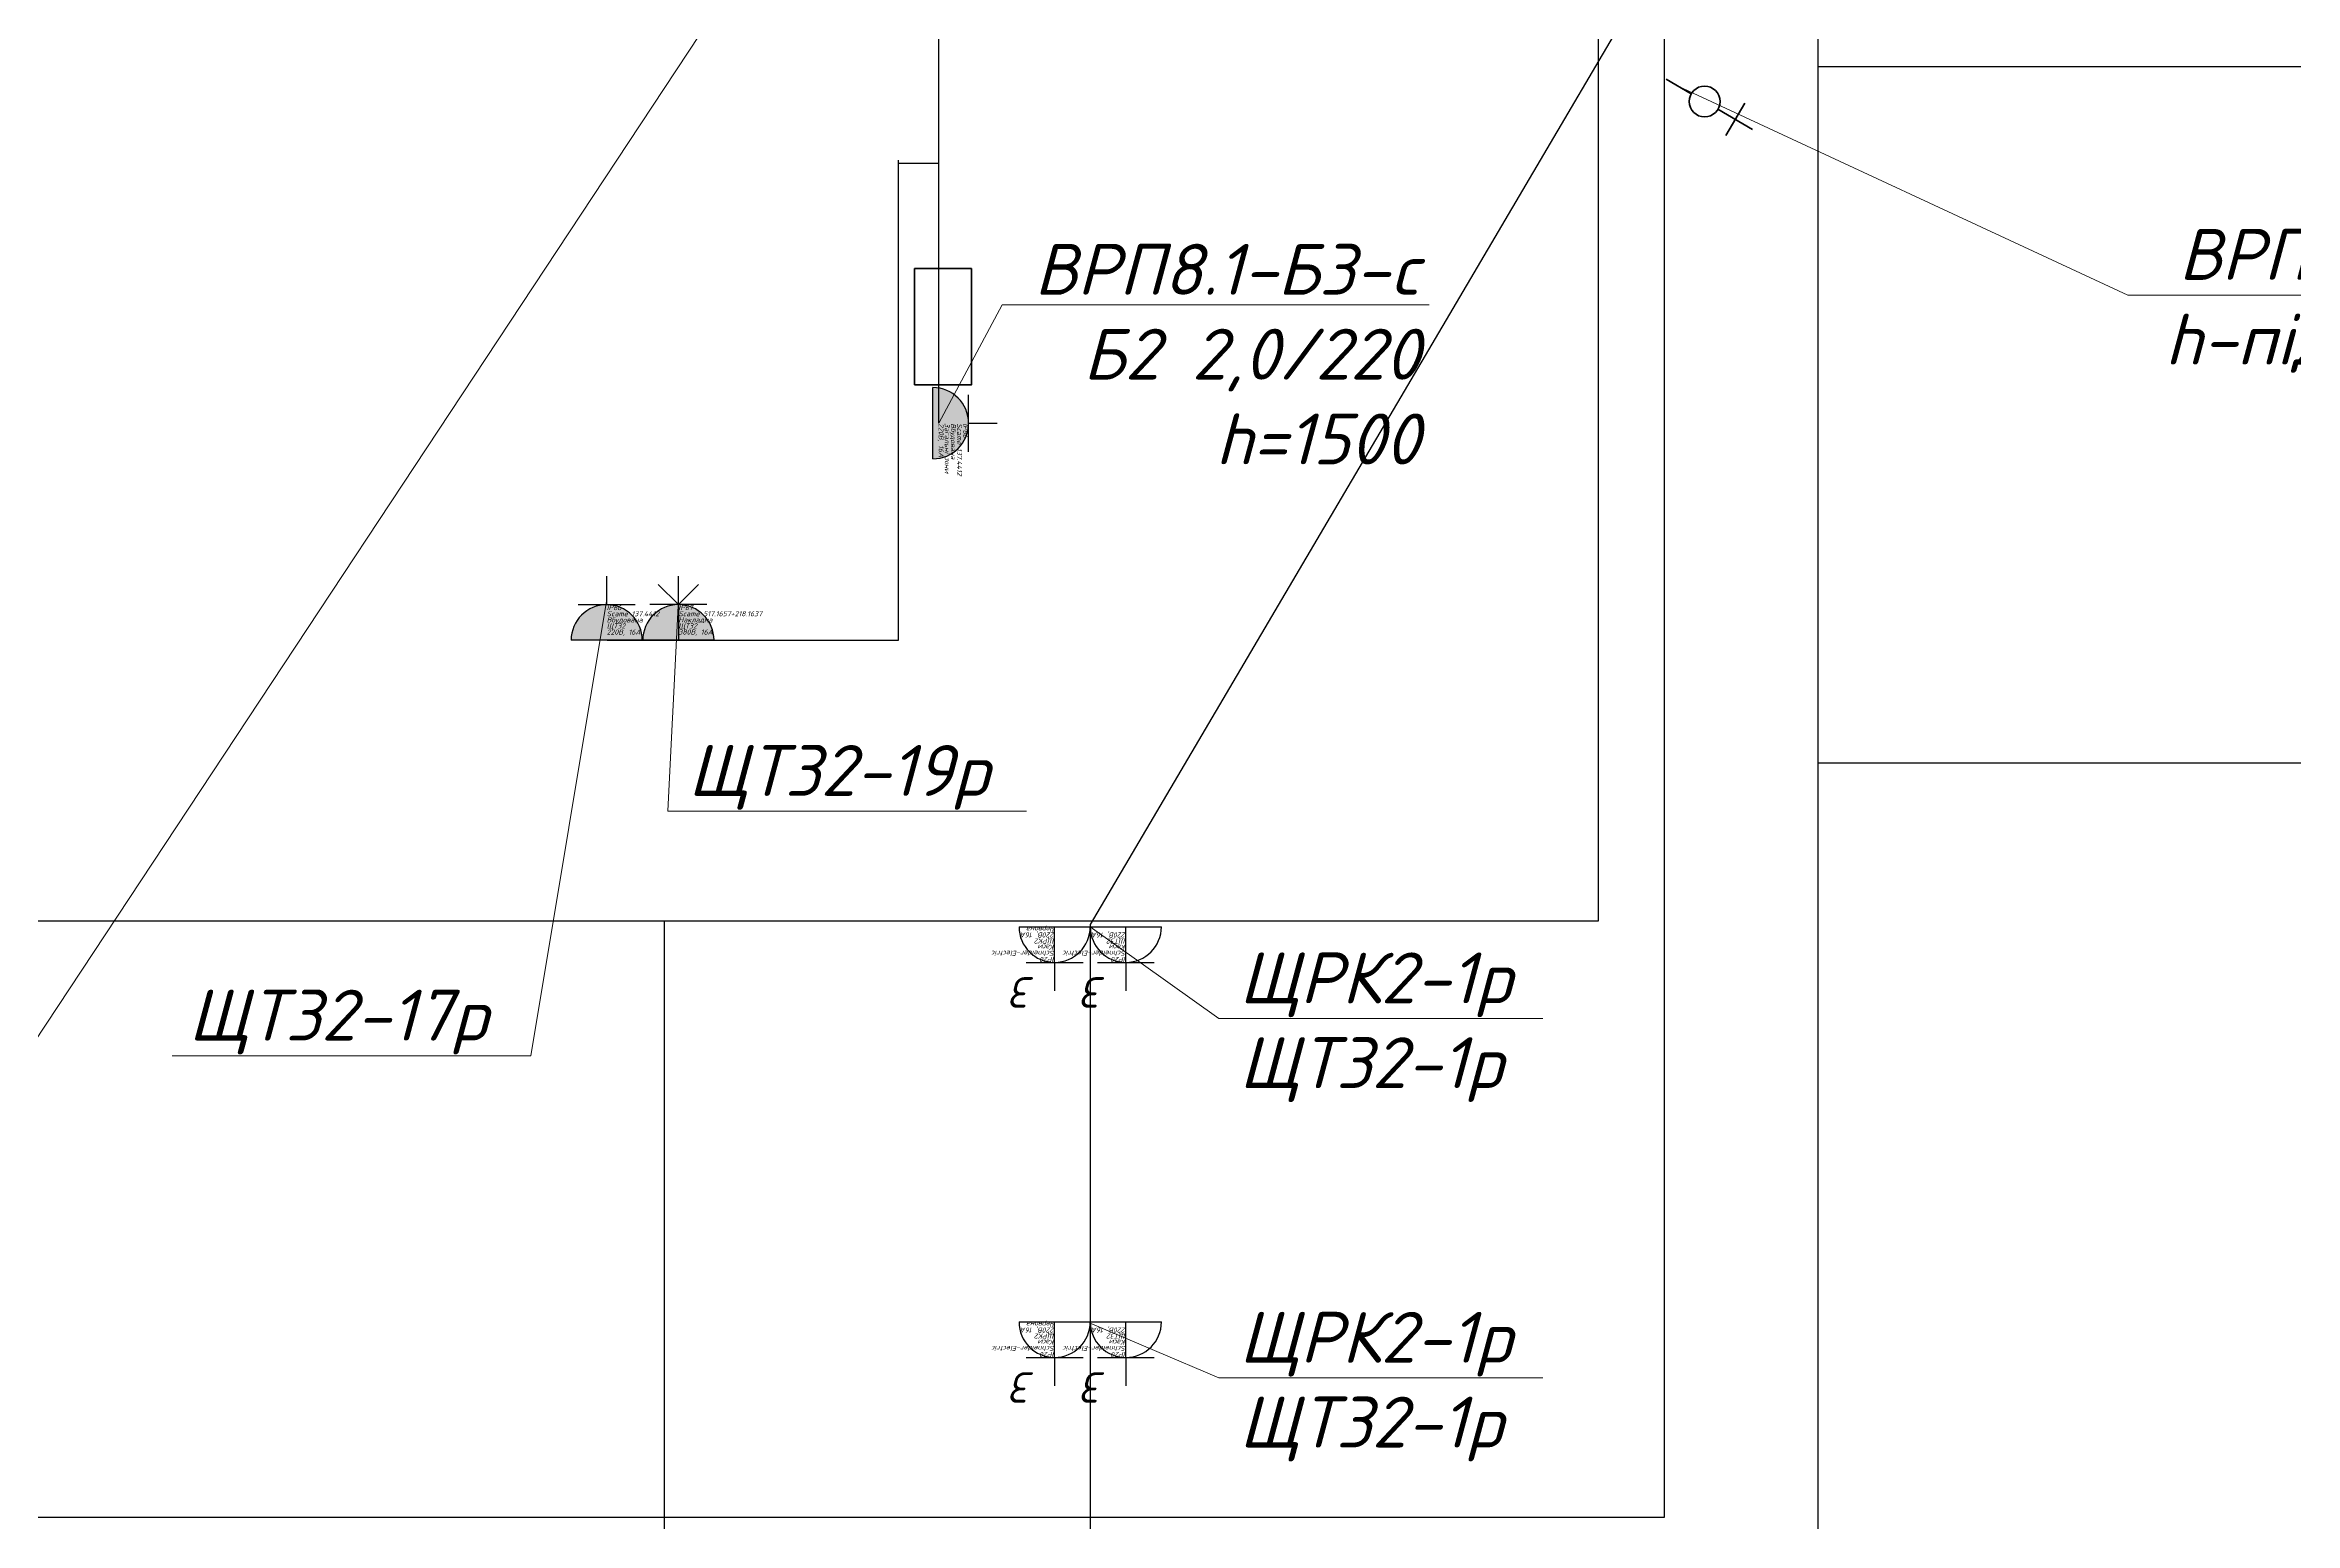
# Model space of a CAD drawing. Header units: millimetres. Extents: x -164867 to 807677, y -316775 to 513985.
# Drawn here: x 209175 to 220235, y 257738 to 265001 of the extents above; entities that cross this region are included whole.
import ezdxf
from ezdxf import colors
from ezdxf.entities.mleader import LeaderData, LeaderLine
from ezdxf.enums import TextEntityAlignment as Align
from ezdxf.math import Vec2, Vec3

# ---------------------------------------------------------------- set-up
doc = ezdxf.new("R2010")
doc.units = ezdxf.units.MM
doc.layers.add('E_Hidden atributes', color=2, linetype='Continuous', plot=False)
for name, color, linetype, lineweight in [('E_В лотку', 5, 'Kabl_in_Lotok', 30), ('E_В лотку_аварійні', 1, 'Kabl_in_Lotok', 30), ('E_Обладнання', 84, 'Continuous', 35), ('E_Позначення', 7, 'Continuous', 15), ('E_Розп. мережі', 5, 'Continuous', 30)]:
    doc.layers.add(name, color=color, linetype=linetype, lineweight=lineweight)
doc.styles.add('GOST 2.304', font='isocpeui.ttf')
doc.styles.add('orientation to layout', font='isocpeui.ttf')
doc.styles.add('ГОСТ 2.304', font='isocpeui.ttf')
doc.linetypes.add('Kabl_in_Lotok', pattern='A,10,[130,ltypeshp.shx,S=1,R=0,X=0,Y=0],1,[130,ltypeshp.shx,S=1,R=90,X=0,Y=-1],1,[130,ltypeshp.shx,S=1,R=0,X=0,Y=0],10', length=22)
doc.linetypes.add('Kabl_in_Tube', pattern='A,10,[133,ltypeshp.shx,S=1,R=0,X=0,Y=0],10', length=20)

# ---------------------------------------------------------------- blocks, each defined once
blk = doc.blocks.new('_None')
blk = doc.blocks.new('*U506')
at = {"color": 0, "linetype": 'Continuous', "lineweight": 30}
for p, q in [((0, 275), (0, 415)), ((0, 275), (0, 415)), ((0, 275), (0, 415)), ((140, 275), (-140, 275)), ((0, 275), (0, 100)), ((175, 100), (-175, 100))]:
    blk.add_line(p, q, dxfattribs=at)
blk.add_arc((0, 100), 175, 0, 180, dxfattribs=at)
at = {"color": 0, "style": 'orientation to layout'}
blk.add_attdef('AMOUNT', text='', height=150, dxfattribs=at).set_placement((147, 422), align=Align.MIDDLE_CENTER)
at = {"layer": 'E_Hidden atributes', "style": 'GOST 2.304'}
for tag, p in [('IP', (0, 248)), ('VENDOR', (0, 218)), ('INSTALATION', (0, 188)), ('LOCATION', (0, 158)), ('COLOR', (0, 100)), ('VOLTAGE_CURRENT', (0, 128))]:
    blk.add_attdef(tag, p, '', height=25, dxfattribs=at)
blk = doc.blocks.new('*U507')
h = blk.add_hatch(color=0)
h.dxf.hatch_style = 1
h.paths.add_polyline_path([(175, 100, 1), (-175, 100)])
at = {"color": 0, "linetype": 'Continuous', "lineweight": 30}
for p, q in [((0, 275), (0, 415)), ((0, 275), (0, 415)), ((0, 275), (0, 415)), ((140, 275), (-140, 275)), ((175, 100), (-175, 100))]:
    blk.add_line(p, q, dxfattribs=at)
blk.add_arc((0, 100), 175, 0, 180, dxfattribs=at)
at = {"color": 0, "style": 'orientation to layout'}
blk.add_attdef('AMOUNT', text='', height=150, dxfattribs=at).set_placement((147, 422), align=Align.MIDDLE_CENTER)
at = {"layer": 'E_Hidden atributes', "style": 'GOST 2.304'}
for tag, p in [('IP', (0, 248)), ('VENDOR', (0, 218)), ('INSTALATION', (0, 188)), ('LOCATION', (0, 158)), ('COLOR', (0, 100)), ('VOLTAGE_CURRENT', (0, 128))]:
    blk.add_attdef(tag, p, '', height=25, dxfattribs=at)
blk = doc.blocks.new('*U508')
h = blk.add_hatch(color=0)
h.dxf.hatch_style = 1
h.paths.add_polyline_path([(175, 100, 1), (-175, 100)])
at = {"color": 0, "lineweight": 30}
for q in [(-99, 374), (99, 374)]:
    blk.add_line((0, 275), q, dxfattribs=at)
at = {"color": 0, "linetype": 'Continuous', "lineweight": 30}
for p, q in [((0, 275), (0, 415)), ((0, 275), (0, 415)), ((0, 275), (0, 415)), ((140, 275), (-140, 275)), ((0, 275), (0, 100)), ((175, 100), (-175, 100))]:
    blk.add_line(p, q, dxfattribs=at)
blk.add_arc((0, 100), 175, 0, 180, dxfattribs=at)
at = {"color": 0, "style": 'orientation to layout'}
blk.add_attdef('AMOUNT', text='', height=150, dxfattribs=at).set_placement((147, 422), align=Align.MIDDLE_CENTER)
at = {"layer": 'E_Hidden atributes', "style": 'GOST 2.304'}
for tag, p in [('IP', (0, 248)), ('VENDOR', (0, 218)), ('INSTALATION', (0, 188)), ('LOCATION', (0, 158)), ('COLOR', (0, 100)), ('VOLTAGE_CURRENT', (0, 128))]:
    blk.add_attdef(tag, p, '', height=25, dxfattribs=at)
blk = doc.blocks.new('электровывод')
at = {"color": 0, "linetype": 'ByBlock', "lineweight": -2}
for p, q in [((-122.6, 123.9), (-204.8, 207)), ((-202.4, 127.2), (-125, 203.7)), ((-59.5, 60.1), (0, 0))]:
    blk.add_line(p, q, dxfattribs=at)
blk.add_circle((-91, 92), 44.9, dxfattribs=at)

msp = doc.modelspace()

# ---------------------------------------------------------------- linework, layer by layer
at = {"layer": 'E_В лотку', "ltscale": 100}
for points in [[(224047.36, 268133.13), (224047.36, 264893.71), (217888.74, 264893.71)], [(205452.18, 262108.54), (205452.18, 260697.36), (216810.8, 260697.36), (216810.8, 266683.54), (217672.07, 266683.54)], [(213038.63, 266056.81), (213038.63, 265697.6), (217888.74, 265697.6), (217888.74, 219242.99), (219229.59, 219242.99), (216257.42, 219242.99)], [(222111.07, 261471.04), (217888.74, 261471.04)], [(212218.61, 260697.36), (212218.61, 226005.61)]]:
    msp.add_lwpolyline(points, dxfattribs=at)
at = {"layer": 'E_В лотку_аварійні', "ltscale": 100}
msp.add_lwpolyline([(171027.06, 252757.54), (171027.06, 257766.34), (217136.07, 257766.34), (217136.07, 266523.91)], dxfattribs=at)
at = {"layer": 'E_Обладнання'}
msp.add_lwpolyline([(213729.34, 263902.43), (213729.34, 263331.43), (213449.34, 263331.43), (213449.34, 263902.43)], close=True, dxfattribs=at)
at = {"layer": 'E_Розп. мережі'}
for points in [[(213567.98, 263142.49), (213567.98, 265697.6)], [(211937.42, 262075.6), (213370.44, 262075.6), (213370.44, 264435.08)]]:
    msp.add_lwpolyline(points, dxfattribs=at)
at = {"layer": 'E_Розп. мережі', "ltscale": 100}
msp.add_lwpolyline([(213370.44, 264420.04), (213567.98, 264420.04)], dxfattribs=at)

# ---------------------------------------------------------------- block references
at = {"layer": 'E_Обладнання', "xscale": -1.687500000021705, "yscale": 1.687500000021705, "zscale": 1.687500000021704, "rotation": 284.4892115701171}
msp.add_blockref('электровывод', (217144.11, 264833.1), dxfattribs=at)
at = {"layer": 'E_Обладнання'}
for name, p, rotation, values in [('*U507', (213439.79, 263142.49), 270, {'INSTALATION': 'Вбудована', 'IP': 'IP66', 'VENDOR': 'Scame 137.4412', 'LOCATION': 'Загальні зони', 'VOLTAGE_CURRENT': '220В, 16А'}), ('*U506', (214487.71, 260767.95), 180, {'AMOUNT': '3', 'INSTALATION': 'Каси', 'IP': 'IP20', 'VENDOR': 'Schneider-Electric', 'LOCATION': 'ЩТЗ2', 'VOLTAGE_CURRENT': '220В, 16А'}), ('*U506', (214487.71, 258826.43), 180, {'AMOUNT': '3', 'INSTALATION': 'Каси', 'IP': 'IP20', 'VENDOR': 'Schneider-Electric', 'LOCATION': 'ЩТЗ2', 'VOLTAGE_CURRENT': '220В, 16А'})]:
    msp.add_blockref(name, p, dxfattribs=dict(at, rotation=rotation)).add_auto_attribs(values)
for name, p, values in [('*U507', (211935.85, 261975.6), {'INSTALATION': 'Вбудована', 'IP': 'IP66', 'VENDOR': 'Scame 137.4412', 'LOCATION': 'ЩТЗ2', 'VOLTAGE_CURRENT': '220В, 16А'}), ('*U508', (212288.38, 261975.73), {'INSTALATION': 'Накладна', 'IP': 'IP67', 'VENDOR': 'Scame 517.1657+218.1637', 'LOCATION': 'ЩТЗ2', 'VOLTAGE_CURRENT': '380В, 16А'})]:
    msp.add_blockref(name, p, dxfattribs=at).add_auto_attribs(values)
at = {"layer": 'E_Обладнання', "color": 1, "rotation": 180}
for p in [(214137.71, 260767.95), (214137.71, 258826.43)]:
    msp.add_blockref('*U506', p, dxfattribs=at).add_auto_attribs({'AMOUNT': '3', 'INSTALATION': 'Каси', 'IP': 'IP20', 'VENDOR': 'Schneider-Electric', 'LOCATION': 'ЩРК2', 'VOLTAGE_CURRENT': '220В, 16А', 'COLOR': 'Червона'})

# ---------------------------------------------------------------- next in the draw order: leaders
at = {"layer": 'E_Позначення'}
ml = msp.add_multileader_mtext('Standard', dxfattribs=at)
ml.set_content('ВРП7-ПВ5 7,4/380\\Ph-під перекриттям', color=256, style='ГОСТ 2.304')
ml.set_leader_properties(color=256, linetype='ByLayer', lineweight=-1)
ml.set_arrow_properties(name='NONE')
ml.build(insert=Vec2(0, 0))
ml.multileader.update_dxf_attribs({"has_dogleg": 0, "text_left_attachment_type": 6, "text_right_attachment_type": 6, "dogleg_length": 0, "arrow_head_size": 1})
ctx = ml.context
ctx.base_point, ctx.char_height, ctx.arrow_head_size, ctx.landing_gap_size, ctx.plane_origin = Vec3(219413.01, 263771.94), 250, 1, 100, Vec3(238186.89, 263342.4)
ctx.left_attachment, ctx.right_attachment, ctx.text_align_type = 6, 6, 2
notes = []
notes.append((ctx, [(0, (1, 1, 0), (219413.01, 263771.94), (1, 0), 0, [(0, [(217205.79, 264797.21)], 0, [])])]))
ctx.mtext.insert, ctx.mtext.alignment, ctx.mtext.flow_direction = Vec3(222581.38, 264096.94), 3, 5
ctx.mtext.has_bg_fill, ctx.mtext.bg_color, ctx.mtext.bg_scale_factor, ctx.mtext.bg_transparency, ctx.mtext.use_window_bg_color = 1, -1027028792, 1.5, 0, 1
ml = msp.add_multileader_mtext('Standard', dxfattribs=at)
ml.set_content('ВРП8.1-Б3-c\\PБ2 2,0/220\\Ph=1500', color=256, style='ГОСТ 2.304')
ml.set_leader_properties(color=256, linetype='ByLayer', lineweight=-1)
ml.set_arrow_properties(name='NONE')
ml.build(insert=Vec2(0, 0))
ml.multileader.update_dxf_attribs({"has_dogleg": 0, "text_left_attachment_type": 6, "text_right_attachment_type": 6, "dogleg_length": 0, "arrow_head_size": 1})
ctx = ml.context
ctx.base_point, ctx.char_height, ctx.arrow_head_size, ctx.landing_gap_size, ctx.plane_origin = Vec3(213879.34, 263723.57), 250, 1, 100, Vec3(232102.9, 263953.24)
ctx.left_attachment, ctx.right_attachment, ctx.text_align_type = 6, 6, 2
notes.append((ctx, [(0, (1, 1, 0), (213879.34, 263723.57), (1, 0), 0, [(0, [(213567.98, 263142.49)], 0, [])])]))
ctx.mtext.insert, ctx.mtext.alignment, ctx.mtext.flow_direction = Vec3(215931.8, 264023.57), 3, 5
ctx.mtext.has_bg_fill, ctx.mtext.bg_color, ctx.mtext.bg_scale_factor, ctx.mtext.bg_transparency, ctx.mtext.use_window_bg_color = 1, -1027028792, 1.5, 0, 1
ml = msp.add_multileader_mtext('Standard', dxfattribs=at)
ml.set_content('ЩТЗ2-17р', color=256, style='ГОСТ 2.304')
ml.set_leader_properties(color=256, linetype='ByLayer', lineweight=-1)
ml.set_arrow_properties(name='NONE')
ml.build(insert=Vec2(0, 0))
ml.multileader.update_dxf_attribs({"has_dogleg": 0, "text_left_attachment_type": 6, "text_right_attachment_type": 6, "dogleg_length": 0, "arrow_head_size": 1})
ctx = ml.context
ctx.base_point, ctx.char_height, ctx.arrow_head_size, ctx.landing_gap_size, ctx.plane_origin = Vec3(209780.2, 260033.59), 250, 1, 100, Vec3(200042.99, 263131.1)
ctx.left_attachment, ctx.right_attachment = 6, 6
notes.append((ctx, [(1, (1, 1, 0), (211562.4, 260033.59), (-1, 0), 0, [(0, [(211935.85, 262278.42)], 0, [])])]))
ctx.mtext.insert, ctx.mtext.flow_direction = Vec3(209880.2, 260358.59), 5
ctx.mtext.has_bg_fill, ctx.mtext.bg_color, ctx.mtext.bg_scale_factor, ctx.mtext.bg_transparency, ctx.mtext.use_window_bg_color = 1, -1027028792, 1.5, 0, 1
ml = msp.add_multileader_mtext('Standard', dxfattribs=at)
ml.set_content('ЩТЗ2-19р', color=256, style='ГОСТ 2.304')
ml.set_leader_properties(color=256, linetype='ByLayer', lineweight=-1)
ml.set_arrow_properties(name='NONE')
ml.build(insert=Vec2(0, 0))
ml.multileader.update_dxf_attribs({"has_dogleg": 0, "text_left_attachment_type": 6, "text_right_attachment_type": 6, "dogleg_length": 0, "arrow_head_size": 1})
ctx = ml.context
ctx.base_point, ctx.char_height, ctx.arrow_head_size, ctx.landing_gap_size, ctx.plane_origin = Vec3(212235.92, 261236.01), 250, 1, 100, Vec3(200401.87, 263201.35)
ctx.left_attachment, ctx.right_attachment = 6, 6
notes.append((ctx, [(0, (1, 1, 0), (212235.92, 261236.01), (1, 0), 0, [(0, [(212288.38, 262278.54)], 0, [])])]))
ctx.mtext.insert, ctx.mtext.flow_direction = Vec3(212335.92, 261561.01), 5
ctx.mtext.has_bg_fill, ctx.mtext.bg_color, ctx.mtext.bg_scale_factor, ctx.mtext.bg_transparency, ctx.mtext.use_window_bg_color = 1, -1027028792, 1.5, 0, 1
ml = msp.add_multileader_mtext('Standard', dxfattribs=at)
ml.set_content('ЩРК2-1р\\PЩТЗ2-1р', color=256, style='ГОСТ 2.304')
ml.set_leader_properties(color=256, linetype='ByLayer', lineweight=-1)
ml.set_arrow_properties(name='NONE')
ml.build(insert=Vec2(0, 0))
ml.multileader.update_dxf_attribs({"has_dogleg": 0, "text_left_attachment_type": 6, "text_right_attachment_type": 6, "dogleg_length": 0, "arrow_head_size": 1})
ctx = ml.context
ctx.base_point, ctx.char_height, ctx.arrow_head_size, ctx.landing_gap_size, ctx.plane_origin = Vec3(214945.06, 260216.64), 250, 1, 100, Vec3(201621.79, 262152.26)
ctx.left_attachment, ctx.right_attachment = 6, 6
notes.append((ctx, [(0, (1, 1, 0), (214945.06, 260216.64), (1, 0), 0, [(0, [(214312.71, 260667.95)], 0, [])])]))
ctx.mtext.insert, ctx.mtext.flow_direction = Vec3(215045.06, 260541.64), 5
ctx.mtext.has_bg_fill, ctx.mtext.bg_color, ctx.mtext.bg_scale_factor, ctx.mtext.bg_transparency, ctx.mtext.use_window_bg_color = 1, -1027028792, 1.5, 0, 1
ml = msp.add_multileader_mtext('Standard', dxfattribs=at)
ml.set_content('ЩРК2-1р\\PЩТЗ2-1р', color=256, style='ГОСТ 2.304')
ml.set_leader_properties(color=256, linetype='ByLayer', lineweight=-1)
ml.set_arrow_properties(name='NONE')
ml.build(insert=Vec2(0, 0))
ml.multileader.update_dxf_attribs({"has_dogleg": 0, "text_left_attachment_type": 6, "text_right_attachment_type": 6, "dogleg_length": 0, "arrow_head_size": 1})
ctx = ml.context
ctx.base_point, ctx.char_height, ctx.arrow_head_size, ctx.landing_gap_size, ctx.plane_origin = Vec3(214945.06, 258450.55), 250, 1, 100, Vec3(201642.84, 259670.39)
ctx.left_attachment, ctx.right_attachment = 6, 6
notes.append((ctx, [(0, (1, 1, 0), (214945.06, 258450.55), (1, 0), 0, [(0, [(214312.6, 258720.35)], 0, [])])]))
ctx.mtext.insert, ctx.mtext.flow_direction = Vec3(215045.06, 258775.55), 5
ctx.mtext.has_bg_fill, ctx.mtext.bg_color, ctx.mtext.bg_scale_factor, ctx.mtext.bg_transparency, ctx.mtext.use_window_bg_color = 1, -1027028792, 1.5, 0, 1
for ctx, leaders in notes:
    for number, flags, end, landing, length, lines in leaders:
        leader = LeaderData()
        leader.index, (leader.has_last_leader_line, leader.has_dogleg_vector, leader.attachment_direction) = number, flags
        leader.last_leader_point, leader.dogleg_vector, leader.dogleg_length = Vec3(end), Vec3(landing), length
        for number, points, colour, breaks in lines:
            line = LeaderLine()
            line.index, line.vertices, line.color, line.breaks = number, Vec3.list(points), colors.encode_raw_color(colour), breaks
            leader.lines.append(line)
        ctx.leaders.append(leader)

# ---------------------------------------------------------------- next in the draw order: linework, layer by layer
at = {"layer": 'E_Розп. мережі', "color": 30, "linetype": 'Kabl_in_Tube', "ltscale": 60, "true_color": 0xf8991e}
msp.add_lwpolyline([(217672.07, 266383.54), (214312.71, 260678.48), (214312.71, 235998.34)], dxfattribs=at)

# ---------------------------------------------------------------- next in the draw order: leaders
at = {"layer": 'E_Позначення'}
ml = msp.add_multileader_mtext('Standard', dxfattribs=at)
ml.set_content('ВРП8.1-Т179.1\\PВРП8.1-Т179.2\\PВРП8.1-1р\\PВРП8.1-2р\\PВРП8.1-3р\\PВРП7-ЕК-1-c\\P...\\PВРП7-ЕК-7-c\\Pз відм. -4.050\\Pна відм. 0.000\\PВРП8.1-В13\\PК7-с\\Pз відм. -4.050\\Pна покрівлю\\PЩО-4-с\\Pз відм. -4.050\\Pна відм. +9.450\\PЩ017-с\\Pз відм. -4.050\\Pна з відм. -4.050\\P(через відм. 0.000)', color=256, style='ГОСТ 2.304')
ml.set_leader_properties(color=256, linetype='ByLayer', lineweight=-1)
ml.set_arrow_properties(name='NONE')
ml.build(insert=Vec2(0, 0))
ml.multileader.update_dxf_attribs({"has_dogleg": 0, "text_left_attachment_type": 6, "text_right_attachment_type": 6, "dogleg_length": 0, "arrow_head_size": 1})
ctx = ml.context
ctx.base_point, ctx.char_height, ctx.arrow_head_size, ctx.landing_gap_size, ctx.plane_origin = Vec3(204630.12, 258106.21), 250, 1, 100, Vec3(212212.65, 262552.84)
ctx.left_attachment, ctx.right_attachment, ctx.text_align_type = 6, 6, 2
notes = []
notes.append((ctx, [(1, (1, 1, 0), (207803.6, 258106.21), (-1, 0), 0, [(0, [(212670.32, 265470.85)], 0, [])])]))
ctx.mtext.insert, ctx.mtext.alignment, ctx.mtext.flow_direction = Vec3(207703.6, 258431.21), 3, 5
ctx.mtext.has_bg_fill, ctx.mtext.bg_color, ctx.mtext.bg_scale_factor, ctx.mtext.bg_transparency, ctx.mtext.use_window_bg_color = 1, -1027028792, 1.5, 0, 1
for ctx, leaders in notes:
    for number, flags, end, landing, length, lines in leaders:
        leader = LeaderData()
        leader.index, (leader.has_last_leader_line, leader.has_dogleg_vector, leader.attachment_direction) = number, flags
        leader.last_leader_point, leader.dogleg_vector, leader.dogleg_length = Vec3(end), Vec3(landing), length
        for number, points, colour, breaks in lines:
            line = LeaderLine()
            line.index, line.vertices, line.color, line.breaks = number, Vec3.list(points), colors.encode_raw_color(colour), breaks
            leader.lines.append(line)
        ctx.leaders.append(leader)

# ---------------------------------------------------------------- next in the draw order: leaders
ml = msp.add_multileader_mtext('Standard', dxfattribs=at)
ml.set_content('ВРП8.2-ЩМУ ДВ4\\PВРП8.2-ЩМУ ПП1\\PВРП8.2-ЩМУ ПП2\\PВРП8.2-ЩМУ ПП3\\PВРП8.2-ЩМУ ПП4\\PВРП8.2-ЩМУ ПП5\\PВРП8.2-ЩМУ ПП6\\PВРП8.2-ЩМУ ПП7\\PВРП8.2-ЩМУ ПП8\\PВРП8.2-ЩМУ ПП9\\PЛТПП1-с\\PВРП8.2-Л1\\PВРП8.2-Л2\\PВРП8.2-Л3\\Pз відм. -4.050\\Pна відм. +9.450\\PВРП2-ЩМУ-ДВ2\\Pз відм. 0.000\\Pна відм. +9.450', color=256, style='ГОСТ 2.304')
ml.set_leader_properties(color=256, linetype='ByLayer', lineweight=-1)
ml.set_arrow_properties(name='NONE')
ml.build(insert=Vec2(0, 0))
ml.multileader.update_dxf_attribs({"has_dogleg": 0, "text_left_attachment_type": 6, "text_right_attachment_type": 6, "text_top_attachment_type": 10, "dogleg_length": 0, "arrow_head_size": 1})
ctx = ml.context
ctx.base_point, ctx.char_height, ctx.arrow_head_size, ctx.landing_gap_size, ctx.plane_origin = Vec3(200364.98, 269833.54), 250, 1, 100, Vec3(204946.73, 267478.67)
ctx.left_attachment, ctx.right_attachment, ctx.text_align_type = 6, 6, 2
notes = []
notes.append((ctx, [(1, (1, 1, 0), (203365.54, 269833.54), (-1, 0), 0, [(2, [(212488.49, 266450.47)], 0, [])])]))
ctx.mtext.insert, ctx.mtext.alignment, ctx.mtext.flow_direction = Vec3(203265.54, 270133.54), 3, 5
ctx.mtext.has_bg_fill, ctx.mtext.bg_color, ctx.mtext.bg_scale_factor, ctx.mtext.bg_transparency, ctx.mtext.use_window_bg_color = 1, -1027028792, 1.5, 0, 1
for ctx, leaders in notes:
    for number, flags, end, landing, length, lines in leaders:
        leader = LeaderData()
        leader.index, (leader.has_last_leader_line, leader.has_dogleg_vector, leader.attachment_direction) = number, flags
        leader.last_leader_point, leader.dogleg_vector, leader.dogleg_length = Vec3(end), Vec3(landing), length
        for number, points, colour, breaks in lines:
            line = LeaderLine()
            line.index, line.vertices, line.color, line.breaks = number, Vec3.list(points), colors.encode_raw_color(colour), breaks
            leader.lines.append(line)
        ctx.leaders.append(leader)

doc.saveas('drawing.dxf')
